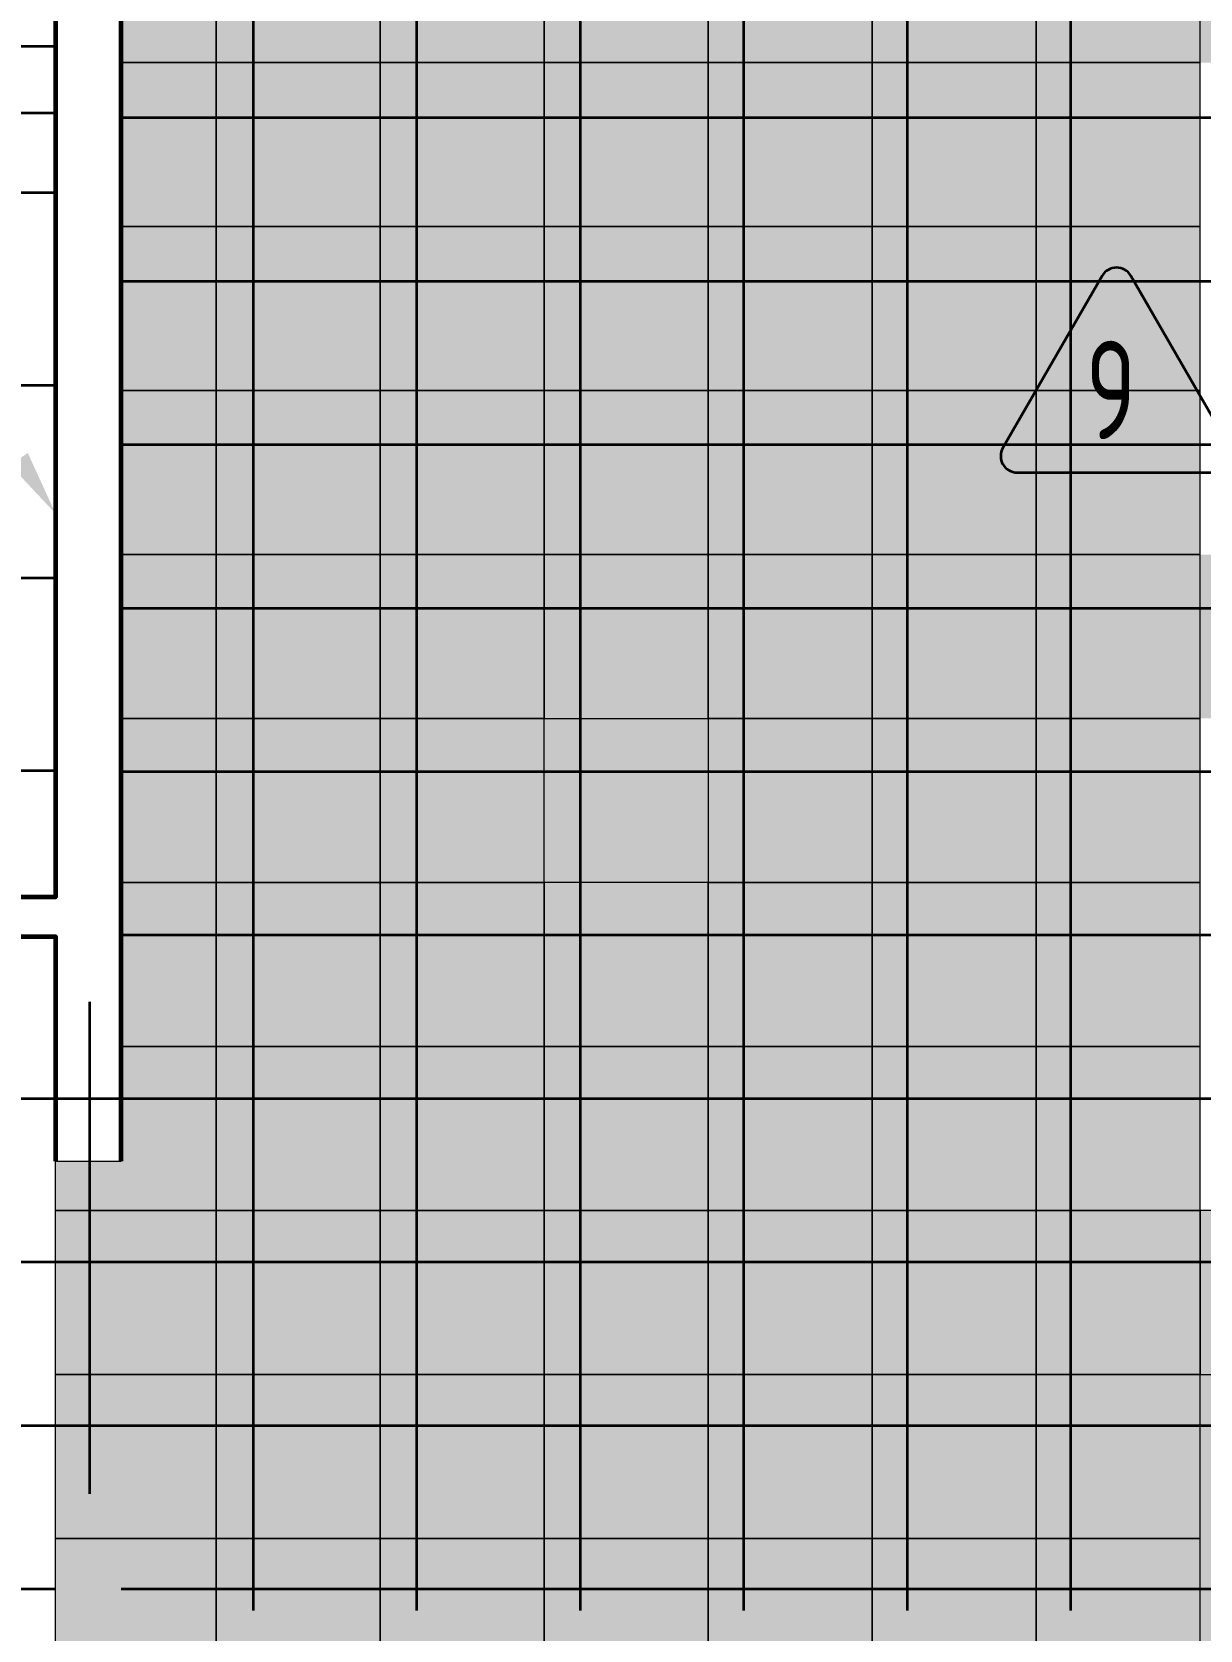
# Model space of a CAD drawing. Header units: millimetres. Extents: x -510890 to 418982, y -118257 to 141350.
# Drawn here: x 253414 to 256976, y -53341 to -48468 of the extents above; entities that cross this region are included whole.
import ezdxf
from ezdxf import colors
from ezdxf.entities.mleader import LeaderData, LeaderLine
from ezdxf.enums import TextEntityAlignment as Align
from ezdxf.math import Vec2, Vec3

# ---------------------------------------------------------------- set-up
doc = ezdxf.new("R2010")
doc.units = ezdxf.units.MM
doc.layers.add('АР_Площадь контур', color=220, linetype='Continuous', lineweight=35, plot=False)
doc.styles.add('ISOCPEUR', font='isocpeur.ttf', dxfattribs={"height": 800})
doc.styles.add('Архитект', font='isocpeur.ttf', dxfattribs={"width": 0.8, "oblique": 8})

msp = doc.modelspace()

# ---------------------------------------------------------------- hatches: boundary and pattern name
at = {"layer": 'АР_Площадь контур', "true_color": 0x000000, "transparency": 33554687}
h = msp.add_hatch(dxfattribs=at)
h.set_pattern_fill('ANSI37', color=18, scale=157, angle=45, style=0)
h.set_pattern_definition([(90, (139938.06, -126491.3), (-498.475, 0), []), (180, (139938.06, -126491.3), (-6e-14, -498.475), [])])
h.paths.add_polyline_path([(259975.5, -53280.6), (253685.5, -53280.6), (253685.5, -52925.6), (253485.5, -52925.6), (253485.5, -51425.6), (253685.5, -51425.6), (253685.5, -48177.6), (253685.5, -44625.2), (259975.5, -44625.2)])
at = {"layer": 'АР_Площадь контур', "true_color": 0xffffff}
h = msp.add_hatch(dxfattribs=at)
h.set_pattern_fill('AR-BRSTD', scale=3)
h.set_pattern_definition([(0, (209610.45, -28798.6), (0, 203.2254), []), (90, (209610.45, -28798.6), (-304.8, 203.2254), [203.2254, -203.2254])])
h.paths.add_polyline_path([(251988.3, -48814.8), (253485.5, -48814.8), (253485.5, -45454.8), (251988.3, -45454.8)])
at = {"layer": 'АР_Площадь контур', "lineweight": 5, "ltscale": 300, "true_color": 0xb8b9bc, "transparency": 33554687}
h = msp.add_hatch(color=9, dxfattribs=at)
h.dxf.hatch_style = 1
h.paths.add_polyline_path([(253475.5, -46561.2), (252975.5, -46561.2)], flags=17)
h.paths.add_polyline_path([(254475.5, -47061.2), (253975.5, -47061.2), (253975.5, -47561.2), (254475.5, -47561.2)])
h.paths.add_polyline_path([(254475.5, -47561.2), (253975.5, -47561.2)], flags=17)
h.paths.add_polyline_path([(254975.5, -47061.2), (254475.5, -47061.2), (254475.5, -48061.2), (254975.5, -48061.2)])
h.paths.add_polyline_path([(254975.5, -48061.2), (254475.5, -48061.2), (254475.5, -48561.2), (254975.5, -48561.2)])
h.paths.add_polyline_path([(255475.5, -48061.2), (254975.5, -48061.2), (254975.5, -48561.2), (255475.5, -48561.2)])
h.paths.add_polyline_path([(255475.5, -48561.2), (254975.5, -48561.2)])
h.paths.add_polyline_path([(255975.5, -48061.2), (255475.5, -48061.2), (255475.5, -49061.2), (255975.5, -49061.2)])
h.paths.add_polyline_path([(255975.5, -49061.2), (255475.5, -49061.2), (255475.5, -49561.2), (255975.5, -49561.2)])
h.paths.add_polyline_path([(256475.5, -49061.2), (255975.5, -49061.2), (255975.5, -49561.2), (256475.5, -49561.2)])
h.paths.add_polyline_path([(256475.5, -49561.2), (255975.5, -49561.2)], flags=17)
h.paths.add_polyline_path([(256975.5, -49061.2), (256475.5, -49061.2), (256475.5, -50061.2), (256975.5, -50061.2)])
h.paths.add_polyline_path([(256975.5, -50061.2), (256475.5, -50061.2), (256475.5, -50561.2), (256975.5, -50561.2)])
h.paths.add_polyline_path([(257475.5, -50061.2), (256975.5, -50061.2), (256975.5, -50561.2), (257475.5, -50561.2)])
h.paths.add_polyline_path([(257475.5, -50561.2), (256975.5, -50561.2)], flags=17)
h.paths.add_polyline_path([(257975.5, -50061.2), (257475.5, -50061.2), (257475.5, -51061.2), (257975.5, -51061.2)])
h.paths.add_polyline_path([(257975.5, -51061.2), (257475.5, -51061.2), (257475.5, -51561.2), (257975.5, -51561.2)])
h.paths.add_polyline_path([(258475.5, -51061.2), (257975.5, -51061.2), (257975.5, -51561.2), (258475.5, -51561.2)])
h.paths.add_polyline_path([(258475.5, -51561.2), (258475.5, -52061.2)], flags=17)
h.paths.add_polyline_path([(258975.5, -51061.2), (258475.5, -51061.2), (258475.5, -52061.2), (258975.5, -52061.2)])
h.paths.add_polyline_path([(258975.5, -52061.2), (258475.5, -52061.2), (258475.5, -52561.2), (258975.5, -52561.2)])
h.paths.add_polyline_path([(253685.5, -46561.2), (253685.5, -47061.2), (253975.5, -47061.2), (253975.5, -46561.2)])
h.paths.add_polyline_path([(253685.5, -47061.2), (253685.5, -47561.2), (253975.5, -47561.2), (253975.5, -47061.2)])
at = {"layer": 'АР_Площадь контур', "lineweight": 5, "ltscale": 300, "transparency": 33554687}
h = msp.add_hatch(color=252, dxfattribs=at)
h.dxf.hatch_style = 1
h.paths.add_polyline_path([(253685.5, -48061.2), (253685.5, -49061.2), (253975.5, -49061.2), (253975.5, -48061.2)])
at = {"layer": 'АР_Площадь контур', "lineweight": 5, "ltscale": 300, "true_color": 0x828487, "transparency": 33554687}
h = msp.add_hatch(color=252, dxfattribs=at)
h.dxf.hatch_style = 1
h.paths.add_polyline_path([(254475.5, -48061.2), (253975.5, -48061.2), (253975.5, -48561.2), (254475.5, -48561.2)])
at = {"layer": 'АР_Площадь контур', "lineweight": 5, "ltscale": 300, "transparency": 33554687}
h = msp.add_hatch(color=252, dxfattribs=at)
h.dxf.hatch_style = 1
h.paths.add_polyline_path([(256475.5, -48061.2), (255975.5, -48061.2), (255975.5, -48561.2), (256475.5, -48561.2)])
at = {"layer": 'АР_Площадь контур', "lineweight": 5, "ltscale": 300, "true_color": 0x828487, "transparency": 33554687}
h = msp.add_hatch(color=252, dxfattribs=at)
h.dxf.hatch_style = 1
h.paths.add_polyline_path([(256975.4, -48061.2), (256475.4, -48061.2), (256475.4, -48561.2), (256975.4, -48561.2)])
h = msp.add_hatch(color=252, dxfattribs=at)
h.dxf.hatch_style = 1
h.paths.add_polyline_path([(257475.4, -48061.2), (256975.4, -48061.2), (256975.4, -48561.2), (257475.4, -48561.2)])
h = msp.add_hatch(color=252, dxfattribs=at)
h.dxf.hatch_style = 1
h.paths.add_polyline_path([(254475.5, -48561.2), (253975.5, -48561.2), (253975.5, -49061.2), (254475.5, -49061.2)])
h = msp.add_hatch(color=252, dxfattribs=at)
h.dxf.hatch_style = 1
h.paths.add_polyline_path([(254975.5, -48561.2), (254475.5, -48561.2), (254475.5, -49061.2), (254975.5, -49061.2)])
h = msp.add_hatch(color=252, dxfattribs=at)
h.dxf.hatch_style = 1
h.paths.add_polyline_path([(255475.5, -48561.2), (254975.5, -48561.2), (254975.5, -49061.2), (255475.5, -49061.2)])
at = {"layer": 'АР_Площадь контур', "lineweight": 5, "ltscale": 300, "transparency": 33554687}
h = msp.add_hatch(color=252, dxfattribs=at)
h.dxf.hatch_style = 1
h.paths.add_polyline_path([(256475.5, -48561.2), (255975.5, -48561.2), (255975.5, -49061.2), (256475.5, -49061.2)])
h = msp.add_hatch(color=252, dxfattribs=at)
h.dxf.hatch_style = 1
h.paths.add_polyline_path([(256975.5, -48561.2), (256475.5, -48561.2), (256475.5, -49061.2), (256975.5, -49061.2)])
at = {"layer": 'АР_Площадь контур', "true_color": 0x000000}
h = msp.add_hatch(dxfattribs=at)
h.set_pattern_fill('ANSI37', color=18, scale=185, angle=45)
h.set_pattern_definition([(90, (2999.9, -126491.3), (-587.375, 0), []), (180, (2999.9, -126491.3), (-6e-14, -587.375), [])])
h.paths.add_polyline_path([(251988.3, -49114.8), (249675.5, -49114.8), (249675.5, -51105.6), (253485.5, -51105.6), (253485.5, -48814.8), (251988.3, -48814.8)])
at = {"layer": 'АР_Площадь контур', "lineweight": 5, "ltscale": 300, "transparency": 33554687}
h = msp.add_hatch(color=252, dxfattribs=at)
h.dxf.hatch_style = 1
h.paths.add_polyline_path([(253685.5, -49061.2), (253685.5, -49417.6), (253685.5, -49561.2), (253975.5, -49561.2), (253975.5, -49061.2)])
h = msp.add_hatch(color=252, dxfattribs=at)
h.dxf.hatch_style = 1
h.paths.add_polyline_path([(254475.5, -49061.2), (253975.5, -49061.2), (253975.5, -49561.2), (254475.5, -49561.2)])
h = msp.add_hatch(color=252, dxfattribs=at)
h.dxf.hatch_style = 1
h.paths.add_polyline_path([(254975.5, -49061.2), (254475.5, -49061.2), (254475.5, -50061.2), (254975.5, -50061.2)])
at = {"layer": 'АР_Площадь контур', "lineweight": 5, "ltscale": 300, "true_color": 0x828487, "transparency": 33554687}
h = msp.add_hatch(color=252, dxfattribs=at)
h.dxf.hatch_style = 1
h.paths.add_polyline_path([(255475.5, -49061.2), (254975.5, -49061.2), (254975.5, -49561.2), (255475.5, -49561.2)])
at = {"layer": 'АР_Площадь контур', "lineweight": 5, "ltscale": 300, "true_color": 0xb8b9bc, "transparency": 33554687}
h = msp.add_hatch(color=9, dxfattribs=at)
h.dxf.hatch_style = 1
h.paths.add_polyline_path([(253685.5, -49561.2), (253685.5, -50061.2), (253975.5, -50061.2), (253975.5, -49561.2)])
h = msp.add_hatch(color=9, dxfattribs=at)
h.dxf.hatch_style = 1
h.paths.add_polyline_path([(254475.5, -49561.2), (253975.5, -49561.2), (253975.5, -50061.2), (254475.5, -50061.2)])
at = {"layer": 'АР_Площадь контур', "lineweight": 5, "ltscale": 300, "true_color": 0x828487, "transparency": 33554687}
h = msp.add_hatch(color=252, dxfattribs=at)
h.dxf.hatch_style = 1
h.paths.add_polyline_path([(255475.5, -49561.2), (254975.5, -49561.2), (254975.5, -50061.2), (255475.5, -50061.2)])
h = msp.add_hatch(color=252, dxfattribs=at)
h.dxf.hatch_style = 1
h.paths.add_polyline_path([(255975.5, -49561.2), (255475.5, -49561.2), (255475.5, -50061.2), (255975.5, -50061.2)])
h = msp.add_hatch(color=252, dxfattribs=at)
h.dxf.hatch_style = 1
h.paths.add_polyline_path([(256475.5, -49561.2), (255975.5, -49561.2), (255975.5, -50061.2), (256475.5, -50061.2)])
h = msp.add_hatch(color=252, dxfattribs=at)
h.dxf.hatch_style = 1
h.paths.add_polyline_path([(253685.5, -50061.2), (253685.5, -51061.2), (253975.5, -51061.2), (253975.5, -50061.2)])
at = {"layer": 'АР_Площадь контур', "lineweight": 5, "ltscale": 300, "true_color": 0xb8b9bc, "transparency": 33554687}
h = msp.add_hatch(color=9, dxfattribs=at)
h.dxf.hatch_style = 1
h.paths.add_polyline_path([(254475.5, -50061.2), (253975.5, -50061.2), (253975.5, -50561.2), (254475.5, -50561.2)])
at = {"layer": 'АР_Площадь контур', "lineweight": 5, "ltscale": 300, "transparency": 33554687}
h = msp.add_hatch(color=252, dxfattribs=at)
h.dxf.hatch_style = 1
h.paths.add_polyline_path([(254975.5, -50061.2), (254475.5, -50061.2), (254475.5, -50561.2), (254975.5, -50561.2)])
h = msp.add_hatch(color=252, dxfattribs=at)
h.dxf.hatch_style = 1
h.paths.add_polyline_path([(255475.5, -50061.2), (254975.5, -50061.2), (254975.5, -50561.2), (255475.5, -50561.2)])
h = msp.add_hatch(color=252, dxfattribs=at)
h.dxf.hatch_style = 1
h.paths.add_polyline_path([(255975.5, -50061.2), (255475.5, -50061.2), (255475.5, -51061.2), (255975.5, -51061.2)])
at = {"layer": 'АР_Площадь контур', "lineweight": 5, "ltscale": 300, "true_color": 0x828487, "transparency": 33554687}
h = msp.add_hatch(color=252, dxfattribs=at)
h.dxf.hatch_style = 1
h.paths.add_polyline_path([(256475.5, -50061.2), (255975.5, -50061.2), (255975.5, -50561.2), (256475.5, -50561.2)])
at = {"layer": 'АР_Площадь контур', "lineweight": 5, "ltscale": 300, "true_color": 0xb8b9bc, "transparency": 33554687}
h = msp.add_hatch(color=9, dxfattribs=at)
h.dxf.hatch_style = 1
h.paths.add_polyline_path([(254475.5, -50561.2), (253975.5, -50561.2), (253975.5, -51061.2), (254475.5, -51061.2)])
h = msp.add_hatch(color=9, dxfattribs=at)
h.dxf.hatch_style = 1
h.paths.add_polyline_path([(254975.5, -50561.2), (254475.5, -50561.2), (254475.5, -51061.2), (254975.5, -51061.2)])
h = msp.add_hatch(color=9, dxfattribs=at)
h.dxf.hatch_style = 1
h.paths.add_polyline_path([(255475.5, -50561.2), (254975.5, -50561.2), (254975.5, -51061.2), (255475.5, -51061.2)])
at = {"layer": 'АР_Площадь контур', "lineweight": 5, "ltscale": 300, "true_color": 0x828487, "transparency": 33554687}
h = msp.add_hatch(color=252, dxfattribs=at)
h.dxf.hatch_style = 1
h.paths.add_polyline_path([(256475.5, -50561.2), (255975.5, -50561.2), (255975.5, -51061.2), (256475.5, -51061.2)])
h = msp.add_hatch(color=252, dxfattribs=at)
h.dxf.hatch_style = 1
h.paths.add_polyline_path([(256975.5, -50561.2), (256475.5, -50561.2), (256475.5, -51061.2), (256975.5, -51061.2)])
h = msp.add_hatch(color=252, dxfattribs=at)
h.dxf.hatch_style = 1
h.paths.add_polyline_path([(253685.5, -51061.2), (253685.5, -51561.2), (253975.5, -51561.2), (253975.5, -51061.2)])
h = msp.add_hatch(color=252, dxfattribs=at)
h.dxf.hatch_style = 1
h.paths.add_polyline_path([(254975.5, -51061.2), (253975.5, -51061.2), (253975.5, -51561.2), (254975.5, -51561.2)])
at = {"layer": 'АР_Площадь контур', "lineweight": 5, "ltscale": 300, "true_color": 0xb8b9bc, "transparency": 33554687}
h = msp.add_hatch(color=9, dxfattribs=at)
h.dxf.hatch_style = 1
h.paths.add_polyline_path([(258975.5, -55061.2), (258475.5, -55061.2)], flags=17)
h.paths.add_polyline_path([(258975.5, -54561.2), (258475.5, -54561.2), (258475.5, -55061.2), (258975.5, -55061.2)])
h.paths.add_polyline_path([(258475.5, -54561.2), (257975.5, -54561.2), (257975.5, -55061.2), (258475.5, -55061.2)])
h.paths.add_polyline_path([(258475.5, -53561.2), (257975.5, -53561.2), (257975.5, -54561.2), (258475.5, -54561.2)])
h.paths.add_polyline_path([(257975.5, -54061.2), (257475.5, -54061.2)], flags=17)
h.paths.add_polyline_path([(257975.5, -53561.2), (257475.5, -53561.2), (257475.5, -54061.2), (257975.5, -54061.2)])
h.paths.add_polyline_path([(257475.5, -53561.2), (256975.5, -53561.2), (256975.5, -54061.2), (257475.5, -54061.2)])
h.paths.add_polyline_path([(257475.5, -52561.2), (256975.5, -52561.2), (256975.5, -53561.2), (257475.5, -53561.2)])
h.paths.add_polyline_path([(256975.5, -53061.2), (256475.5, -53061.2)])
h.paths.add_polyline_path([(256975.5, -52561.2), (256475.5, -52561.2), (256475.5, -53061.2), (256975.5, -53061.2)])
h.paths.add_polyline_path([(256475.5, -52561.2), (255975.5, -52561.2), (255975.5, -53061.2), (256475.5, -53061.2)])
h.paths.add_polyline_path([(255975.5, -52061.2), (255475.5, -52061.2)])
h.paths.add_polyline_path([(254975.5, -51061.2), (254475.5, -51061.2)], flags=17)
h = msp.add_hatch(color=9, dxfattribs=at)
h.dxf.hatch_style = 1
h.paths.add_polyline_path([(255475.5, -51061.2), (254975.5, -51061.2), (254975.5, -51561.2), (255475.5, -51561.2)])
at = {"layer": 'АР_Площадь контур', "lineweight": 5, "ltscale": 300, "transparency": 33554687}
h = msp.add_hatch(color=252, dxfattribs=at)
h.dxf.hatch_style = 1
h.paths.add_polyline_path([(255975.5, -51061.2), (255475.5, -51061.2), (255475.5, -51561.2), (255975.5, -51561.2)])
h = msp.add_hatch(color=252, dxfattribs=at)
h.dxf.hatch_style = 1
h.paths.add_polyline_path([(256475.5, -51061.2), (255975.5, -51061.2), (255975.5, -51561.2), (256475.5, -51561.2)])
h = msp.add_hatch(color=252, dxfattribs=at)
h.dxf.hatch_style = 1
h.paths.add_polyline_path([(256975.5, -51061.2), (256475.5, -51061.2), (256475.5, -52061.2), (256975.5, -52061.2)])
at = {"layer": 'АР_Площадь контур', "true_color": 0x000000, "transparency": 33554687}
h = msp.add_hatch(dxfattribs=at)
h.set_pattern_fill('ANSI37', color=18, scale=157, angle=45, style=0)
h.set_pattern_definition([(90, (2999.9, -126491.3), (-498.475, 0), []), (180, (2999.9, -126491.3), (-6e-14, -498.475), [])])
h.paths.add_polyline_path([(253485.5, -64835.6), (249675.5, -64835.6), (249675.5, -54583.1), (249375.5, -54583.1), (249375.5, -55295.6), (245745.5, -55295.6), (245745.5, -54508.2), (245545.5, -54508.2), (245545.5, -52808.2), (245745.5, -52808.2), (245745.5, -52246.8), (249375.5, -52246.8), (249375.5, -52583.1), (249575.5, -52583.1), (249575.5, -51625.6), (249675.5, -51625.6), (249675.5, -51225.6), (253485.5, -51225.6), (253485.5, -62985.9), (253685.5, -62985.9), (253685.5, -62515.8), (259875.5, -62515.5), (259875.5, -64735.6), (253685.5, -64735.6), (253685.5, -64485.8), (253485.5, -64485.9)])
at = {"layer": 'АР_Площадь контур', "lineweight": 5, "ltscale": 300, "transparency": 33554687}
h = msp.add_hatch(color=252, dxfattribs=at)
h.dxf.hatch_style = 1
h.paths.add_polyline_path([(253485.5, -51911.1), (253485.5, -52061.2), (253975.5, -52061.2), (253975.5, -51561.2), (253685.5, -51561.2), (253685.5, -51911.1)])
h = msp.add_hatch(color=252, dxfattribs=at)
h.dxf.hatch_style = 1
h.paths.add_polyline_path([(254475.5, -51561.2), (253975.5, -51561.2), (253975.5, -52561.2), (254475.5, -52561.2)])
at = {"layer": 'АР_Площадь контур', "lineweight": 5, "ltscale": 300, "true_color": 0x828487, "transparency": 33554687}
h = msp.add_hatch(color=252, dxfattribs=at)
h.dxf.hatch_style = 1
h.paths.add_polyline_path([(254975.5, -51613.7), (254975.5, -51561.2), (254639.4, -51561.2), (254475.5, -51561.2), (254475.5, -52061.2), (254975.5, -52061.2)])
at = {"layer": 'АР_Площадь контур', "lineweight": 5, "ltscale": 300, "true_color": 0xb8b9bc, "transparency": 33554687}
h = msp.add_hatch(color=9, dxfattribs=at)
h.dxf.hatch_style = 1
h.paths.add_polyline_path([(255475.5, -51561.2), (254975.5, -51561.2), (254975.5, -52061.2), (255475.5, -52061.2)])
h = msp.add_hatch(color=9, dxfattribs=at)
h.dxf.hatch_style = 1
h.paths.add_polyline_path([(255975.5, -51561.2), (255475.5, -51561.2), (255475.5, -52061.2), (255975.5, -52061.2)])
h = msp.add_hatch(color=9, dxfattribs=at)
h.dxf.hatch_style = 1
h.paths.add_polyline_path([(256475.5, -51561.2), (255975.5, -51561.2), (255975.5, -52061.2), (256475.5, -52061.2)])
at = {"layer": 'АР_Площадь контур', "lineweight": 5, "ltscale": 300, "true_color": 0xc7c8ca, "transparency": 33554687}
h = msp.add_hatch(color=9, dxfattribs=at)
h.dxf.hatch_style = 1
h.paths.add_polyline_path([(253485.5, -52061.2), (253485.5, -52561.2), (253975.5, -52561.2), (253975.5, -52061.2)])
at = {"layer": 'АР_Площадь контур', "lineweight": 5, "ltscale": 300, "true_color": 0x828487, "transparency": 33554687}
h = msp.add_hatch(color=252, dxfattribs=at)
h.dxf.hatch_style = 1
h.paths.add_polyline_path([(254975.5, -52061.2), (254475.5, -52061.2), (254475.5, -52561.2), (254975.5, -52561.2)])
h = msp.add_hatch(color=252, dxfattribs=at)
h.dxf.hatch_style = 1
h.paths.add_polyline_path([(255975.5, -52061.2), (254975.5, -52061.2), (254975.5, -52561.2), (255975.5, -52561.2)])
at = {"layer": 'АР_Площадь контур', "lineweight": 5, "ltscale": 300, "true_color": 0xb8b9bc, "transparency": 33554687}
h = msp.add_hatch(color=9, dxfattribs=at)
h.dxf.hatch_style = 1
h.paths.add_polyline_path([(256475.5, -52061.2), (255975.5, -52061.2), (255975.5, -52561.2), (256475.5, -52561.2)])
at = {"layer": 'АР_Площадь контур', "lineweight": 5, "ltscale": 300, "transparency": 33554687}
h = msp.add_hatch(color=252, dxfattribs=at)
h.dxf.hatch_style = 1
h.paths.add_polyline_path([(256975.5, -52061.2), (256475.5, -52061.2), (256475.5, -52561.2), (256975.5, -52561.2)])
h = msp.add_hatch(color=252, dxfattribs=at)
h.dxf.hatch_style = 1
h.paths.add_polyline_path([(257975.5, -52061.2), (256975.5, -52061.2), (256975.5, -52561.2), (257975.5, -52561.2)])
at = {"layer": 'АР_Площадь контур', "lineweight": 5, "ltscale": 300, "true_color": 0xb8b9bc, "transparency": 33554687}
h = msp.add_hatch(color=9, dxfattribs=at)
h.dxf.hatch_style = 1
h.paths.add_polyline_path([(253475.5, -52561.2), (252975.5, -52561.2)], flags=17)
h.paths.add_polyline_path([(254475.5, -53061.2), (253975.5, -53061.2), (253975.5, -53561.2), (254475.5, -53561.2)])
h.paths.add_polyline_path([(254475.5, -53561.2), (253975.5, -53561.2)], flags=17)
h.paths.add_polyline_path([(254975.5, -53061.2), (254475.5, -53061.2), (254475.5, -54061.2), (254975.5, -54061.2)])
h.paths.add_polyline_path([(254975.5, -54061.2), (254475.5, -54061.2), (254475.5, -54561.2), (254975.5, -54561.2)])
h.paths.add_polyline_path([(255475.5, -54061.2), (254975.5, -54061.2), (254975.5, -54561.2), (255475.5, -54561.2)])
h.paths.add_polyline_path([(255475.5, -54561.2), (254975.5, -54561.2)])
h.paths.add_polyline_path([(255975.5, -54061.2), (255475.5, -54061.2), (255475.5, -55061.2), (255975.5, -55061.2)])
h.paths.add_polyline_path([(255975.5, -55061.2), (255475.5, -55061.2), (255475.5, -55561.2), (255975.5, -55561.2)])
h.paths.add_polyline_path([(256475.5, -55061.2), (255975.5, -55061.2), (255975.5, -55561.2), (256475.5, -55561.2)])
h.paths.add_polyline_path([(256475.5, -55561.2), (255975.5, -55561.2)], flags=17)
h.paths.add_polyline_path([(256975.5, -55061.2), (256475.5, -55061.2), (256475.5, -56061.2), (256975.5, -56061.2)])
h.paths.add_polyline_path([(256975.5, -56061.2), (256475.5, -56061.2), (256475.5, -56561.2), (256975.5, -56561.2)])
h.paths.add_polyline_path([(257475.5, -56061.2), (256975.5, -56061.2), (256975.5, -56561.2), (257475.5, -56561.2)])
h.paths.add_polyline_path([(257475.5, -56561.2), (256975.5, -56561.2)], flags=17)
h.paths.add_polyline_path([(257975.5, -56061.2), (257475.5, -56061.2), (257475.5, -57061.2), (257975.5, -57061.2)])
h.paths.add_polyline_path([(257975.5, -57061.2), (257475.5, -57061.2), (257475.5, -57561.2), (257975.5, -57561.2)])
h.paths.add_polyline_path([(258475.5, -57061.2), (257975.5, -57061.2), (257975.5, -57561.2), (258475.5, -57561.2)])
h.paths.add_polyline_path([(258475.5, -57561.2), (258475.5, -58061.2)], flags=17)
h.paths.add_polyline_path([(258975.5, -57061.2), (258475.5, -57061.2), (258475.5, -58061.2), (258975.5, -58061.2)])
h.paths.add_polyline_path([(258975.5, -58061.2), (258475.5, -58061.2), (258475.5, -58561.2), (258975.5, -58561.2)])
h.paths.add_polyline_path([(253485.5, -52561.2), (253485.5, -53061.2), (253975.5, -53061.2), (253975.5, -52561.2)])
h.paths.add_polyline_path([(253685.5, -53411.1), (253685.5, -53561.2), (253975.5, -53561.2), (253975.5, -53061.2), (253485.5, -53061.2), (253485.5, -53411.1)])
at = {"layer": 'АР_Площадь контур', "lineweight": 5, "ltscale": 300, "transparency": 33554687}
h = msp.add_hatch(color=252, dxfattribs=at)
h.dxf.hatch_style = 1
h.paths.add_polyline_path([(254475.5, -52561.2), (253975.5, -52561.2), (253975.5, -52630.4), (254475.5, -52630.4)])
h = msp.add_hatch(color=252, dxfattribs=at)
h.dxf.hatch_style = 1
h.paths.add_polyline_path([(254975.5, -52561.2), (254475.5, -52561.2), (254475.5, -52630.4), (254975.5, -52630.4)])
h = msp.add_hatch(color=252, dxfattribs=at)
h.dxf.hatch_style = 1
h.paths.add_polyline_path([(255475.5, -52561.2), (254975.5, -52561.2), (254975.5, -52630.4), (255475.5, -52630.4)])
at = {"layer": 'АР_Площадь контур', "lineweight": 5, "ltscale": 300, "true_color": 0x828487, "transparency": 33554687}
h = msp.add_hatch(color=252, dxfattribs=at)
h.dxf.hatch_style = 1
h.paths.add_polyline_path([(255975.4, -52561.2), (255475.4, -52561.2), (255475.4, -52630.4), (255975.4, -52630.4)])
at = {"layer": 'АР_Площадь контур', "lineweight": 5, "ltscale": 300, "transparency": 33554687}
h = msp.add_hatch(color=252, dxfattribs=at)
h.dxf.hatch_style = 1
h.paths.add_polyline_path([(254475.5, -52630.4), (253975.5, -52630.4), (253975.5, -53061.2), (254475.5, -53061.2)])
h = msp.add_hatch(color=252, dxfattribs=at)
h.dxf.hatch_style = 1
h.paths.add_polyline_path([(254975.5, -52630.4), (254475.5, -52630.4), (254475.5, -53061.2), (254975.5, -53061.2)])
h = msp.add_hatch(color=252, dxfattribs=at)
h.dxf.hatch_style = 1
h.paths.add_polyline_path([(255475.5, -52630.4), (254975.5, -52630.4), (254975.5, -53061.2), (255475.5, -53061.2)])
at = {"layer": 'АР_Площадь контур', "lineweight": 5, "ltscale": 300, "true_color": 0x828487, "transparency": 33554687}
h = msp.add_hatch(color=252, dxfattribs=at)
h.dxf.hatch_style = 1
h.paths.add_polyline_path([(255975.4, -52630.4), (255475.4, -52630.4), (255475.4, -53061.2), (255975.4, -53061.2)])
at = {"layer": 'АР_Площадь контур', "lineweight": 5, "ltscale": 300, "transparency": 33554687}
h = msp.add_hatch(color=252, dxfattribs=at)
h.dxf.hatch_style = 1
h.paths.add_polyline_path([(255475.5, -53061.2), (254975.5, -53061.2), (254975.5, -53561.2), (255475.5, -53561.2)])
at = {"layer": 'АР_Площадь контур', "lineweight": 5, "ltscale": 300, "true_color": 0x828487, "transparency": 33554687}
h = msp.add_hatch(color=252, dxfattribs=at)
h.dxf.hatch_style = 1
h.paths.add_polyline_path([(255975.4, -53061.2), (255475.4, -53061.2), (255475.4, -53561.2), (255975.4, -53561.2)])
h = msp.add_hatch(color=252, dxfattribs=at)
h.dxf.hatch_style = 1
h.paths.add_polyline_path([(256475.4, -53061.2), (255975.4, -53061.2), (255975.4, -53561.2), (256475.4, -53561.2)])
h = msp.add_hatch(color=252, dxfattribs=at)
h.dxf.hatch_style = 1
h.paths.add_polyline_path([(256975.4, -53061.2), (256475.4, -53061.2), (256475.4, -53561.2), (256975.4, -53561.2)])

# ---------------------------------------------------------------- linework, layer by layer
at = {"layer": 'АР_Площадь контур', "lineweight": 60}
for points in [[(249675.5, -44005.6), (253485.5, -44005.6), (253485.5, -51105.6), (252355.5, -51105.6)], [(253685.5, -51911.1), (253685.5, -44625.2), (259975.5, -44625.2), (259975.5, -58561.2), (254915.4, -58561.2)], [(252355.5, -51225.6), (253485.5, -51225.6), (253485.5, -51911.1)]]:
    msp.add_lwpolyline(points, dxfattribs=at)
at = {"layer": 'АР_Площадь контур', "lineweight": 5, "ltscale": 300}
for points in [[(253685.5, -44625.2), (253685.5, -44625.2), (259975.5, -44625.2), (259975.5, -58561.2), (253685.5, -58561.2), (253685.5, -58561.2), (253685.5, -53411.1), (253485.5, -53411.1), (253485.5, -51911.1), (253685.5, -51911.1), (253685.5, -49417.6), (253685.5, -49417.6), (253685.5, -49417.6), (253685.5, -49417.6), (253685.5, -44625.2)], [(253975.5, -48561.2), (253975.5, -48061.2), (253685.5, -48061.2)], [(254475.5, -48561.2), (254475.5, -48061.2), (253975.5, -48061.2), (253975.5, -48561.2), (254475.5, -48561.2)], [(254975.5, -48561.2), (254975.5, -48061.2), (254475.5, -48061.2), (254475.5, -48561.2), (254975.5, -48561.2)], [(255475.5, -48561.2), (255475.5, -48061.2), (254975.5, -48061.2), (254975.5, -48561.2), (255475.5, -48561.2)], [(255975.5, -48561.2), (255975.5, -48061.2), (255475.5, -48061.2), (255475.5, -48561.2), (255975.5, -48561.2)], [(256475.5, -48561.2), (256475.5, -48061.2), (255975.5, -48061.2), (255975.5, -48561.2), (256475.5, -48561.2)], [(256975.5, -48561.2), (256975.5, -48061.2), (256475.5, -48061.2), (256475.5, -48561.2), (256975.5, -48561.2)], [(253975.5, -49061.2), (253975.5, -48561.2), (253685.5, -48561.2)], [(253685.5, -48561.2), (253975.5, -48561.2)], [(254475.5, -49061.2), (254475.5, -48561.2), (253975.5, -48561.2), (253975.5, -49061.2), (254475.5, -49061.2)], [(254975.5, -49061.2), (254975.5, -48561.2), (254475.5, -48561.2), (254475.5, -49061.2), (254975.5, -49061.2)], [(255475.5, -49061.2), (255475.5, -48561.2), (254975.5, -48561.2), (254975.5, -49061.2), (255475.5, -49061.2)], [(255975.5, -49061.2), (255975.5, -48561.2), (255475.5, -48561.2), (255475.5, -49061.2), (255975.5, -49061.2)], [(256475.5, -49061.2), (256475.5, -48561.2), (255975.5, -48561.2), (255975.5, -49061.2), (256475.5, -49061.2)], [(256975.5, -49061.2), (256975.5, -48561.2), (256475.5, -48561.2), (256475.5, -49061.2), (256975.5, -49061.2)], [(253975.5, -49561.2), (253975.5, -49061.2), (253685.5, -49061.2)], [(253685.5, -49061.2), (253975.5, -49061.2)], [(254475.5, -49561.2), (254475.5, -49061.2), (253975.5, -49061.2), (253975.5, -49561.2), (254475.5, -49561.2)], [(254975.5, -49561.2), (254975.5, -49061.2), (254475.5, -49061.2), (254475.5, -49561.2), (254975.5, -49561.2)], [(255475.5, -49561.2), (255475.5, -49061.2), (254975.5, -49061.2), (254975.5, -49561.2), (255475.5, -49561.2)], [(255975.5, -49561.2), (255975.5, -49061.2), (255475.5, -49061.2), (255475.5, -49561.2), (255975.5, -49561.2)], [(256475.5, -49561.2), (256475.5, -49061.2), (255975.5, -49061.2), (255975.5, -49561.2), (256475.5, -49561.2)], [(256975.5, -49561.2), (256975.5, -49061.2), (256475.5, -49061.2), (256475.5, -49561.2), (256975.5, -49561.2)], [(253975.5, -50061.2), (253975.5, -49561.2), (253685.5, -49561.2)], [(253685.5, -49561.2), (253975.5, -49561.2)], [(254475.5, -50061.2), (254475.5, -49561.2), (253975.5, -49561.2), (253975.5, -50061.2), (254475.5, -50061.2)], [(254975.5, -50061.2), (254975.5, -49561.2), (254475.5, -49561.2), (254475.5, -50061.2), (254975.5, -50061.2)], [(255475.5, -50061.2), (255475.5, -49561.2), (254975.5, -49561.2), (254975.5, -50061.2), (255475.5, -50061.2)], [(255975.5, -50061.2), (255975.5, -49561.2), (255475.5, -49561.2), (255475.5, -50061.2), (255975.5, -50061.2)], [(256475.5, -50061.2), (256475.5, -49561.2), (255975.5, -49561.2), (255975.5, -50061.2), (256475.5, -50061.2)], [(256975.5, -50061.2), (256975.5, -49561.2), (256475.5, -49561.2), (256475.5, -50061.2), (256975.5, -50061.2)], [(253975.5, -50561.2), (253975.5, -50061.2), (253685.5, -50061.2)], [(253685.5, -50061.2), (253975.5, -50061.2)], [(254475.5, -50561.2), (254475.5, -50061.2), (253975.5, -50061.2), (253975.5, -50561.2), (254475.5, -50561.2)], [(254975.5, -50561.2), (254975.5, -50061.2), (254475.5, -50061.2), (254475.5, -50561.2), (254975.5, -50561.2)], [(255475.5, -50561.2), (255475.5, -50061.2), (254975.5, -50061.2), (254975.5, -50561.2), (255475.5, -50561.2)], [(255975.5, -50561.2), (255975.5, -50061.2), (255475.5, -50061.2), (255475.5, -50561.2), (255975.5, -50561.2)], [(256475.5, -50561.2), (256475.5, -50061.2), (255975.5, -50061.2), (255975.5, -50561.2), (256475.5, -50561.2)], [(256975.5, -50561.2), (256975.5, -50061.2), (256475.5, -50061.2), (256475.5, -50561.2), (256975.5, -50561.2)], [(253975.5, -51061.2), (253975.5, -50561.2), (253685.5, -50561.2)], [(253685.5, -50561.2), (253975.5, -50561.2)], [(254475.5, -51061.2), (254475.5, -50561.2), (253975.5, -50561.2), (253975.5, -51061.2), (254475.5, -51061.2)], [(254975.5, -51061.2), (254975.5, -50561.2), (254475.5, -50561.2), (254475.5, -51061.2), (254975.5, -51061.2)], [(255975.5, -51061.2), (255975.5, -50561.2), (255475.5, -50561.2), (255475.5, -51061.2), (255975.5, -51061.2)], [(256475.5, -51061.2), (256475.5, -50561.2), (255975.5, -50561.2), (255975.5, -51061.2), (256475.5, -51061.2)], [(256975.5, -51061.2), (256975.5, -50561.2), (256475.5, -50561.2), (256475.5, -51061.2), (256975.5, -51061.2)], [(253975.5, -51561.2), (253975.5, -51061.2), (253685.5, -51061.2)], [(253685.5, -51061.2), (253975.5, -51061.2)], [(254475.5, -51561.2), (254475.5, -51061.2), (253975.5, -51061.2), (253975.5, -51561.2), (254475.5, -51561.2)], [(254975.5, -51561.2), (254975.5, -51061.2), (254475.5, -51061.2), (254475.5, -51561.2), (254975.5, -51561.2)], [(255475.5, -51561.2), (255475.5, -51061.2), (254975.5, -51061.2), (254975.5, -51561.2), (255475.5, -51561.2)], [(255975.5, -51561.2), (255975.5, -51061.2), (255475.5, -51061.2), (255475.5, -51561.2), (255975.5, -51561.2)], [(256475.5, -51561.2), (256475.5, -51061.2), (255975.5, -51061.2), (255975.5, -51561.2), (256475.5, -51561.2)], [(256975.5, -51561.2), (256975.5, -51061.2), (256475.5, -51061.2), (256475.5, -51561.2), (256975.5, -51561.2)], [(253975.5, -52061.2), (253975.5, -51561.2), (253685.5, -51561.2)], [(253685.5, -51561.2), (253975.5, -51561.2)], [(254475.5, -52061.2), (254475.5, -51561.2), (253975.5, -51561.2), (253975.5, -52061.2), (254475.5, -52061.2)], [(254975.5, -52061.2), (254975.5, -51561.2), (254475.5, -51561.2), (254475.5, -52061.2), (254975.5, -52061.2)], [(255475.5, -52061.2), (255475.5, -51561.2), (254975.5, -51561.2), (254975.5, -52061.2), (255475.5, -52061.2)], [(255975.5, -52061.2), (255975.5, -51561.2), (255475.5, -51561.2), (255475.5, -52061.2), (255975.5, -52061.2)], [(256475.5, -52061.2), (256475.5, -51561.2), (255975.5, -51561.2), (255975.5, -52061.2), (256475.5, -52061.2)], [(256975.5, -52061.2), (256975.5, -51561.2), (256475.5, -51561.2), (256475.5, -52061.2), (256975.5, -52061.2)], [(253975.5, -52561.2), (253975.5, -52061.2), (253485.5, -52061.2)], [(253485.5, -52061.2), (253975.5, -52061.2)], [(254475.5, -52561.2), (254475.5, -52061.2), (253975.5, -52061.2), (253975.5, -52561.2), (254475.5, -52561.2)], [(254975.5, -52561.2), (254975.5, -52061.2), (254475.5, -52061.2), (254475.5, -52561.2), (254975.5, -52561.2)], [(255475.5, -52561.2), (255475.5, -52061.2), (254975.5, -52061.2), (254975.5, -52561.2), (255475.5, -52561.2)], [(255975.5, -52561.2), (255975.5, -52061.2), (255475.5, -52061.2), (255475.5, -52561.2), (255975.5, -52561.2)], [(256475.5, -52561.2), (256475.5, -52061.2), (255975.5, -52061.2), (255975.5, -52561.2), (256475.5, -52561.2)], [(256975.5, -52561.2), (256975.5, -52061.2), (256475.5, -52061.2), (256475.5, -52561.2), (256975.5, -52561.2)], [(257475.5, -52561.2), (257475.5, -52061.2), (256975.5, -52061.2), (256975.5, -52561.2), (257475.5, -52561.2)], [(253975.5, -53061.2), (253975.5, -52561.2), (253485.5, -52561.2)], [(253485.5, -52561.2), (253975.5, -52561.2)], [(253485.5, -52561.2), (253975.5, -52561.2)], [(254475.5, -53061.2), (254475.5, -52561.2), (253975.5, -52561.2), (253975.5, -53061.2), (254475.5, -53061.2)], [(253975.5, -52561.2), (254475.5, -52561.2)], [(254975.5, -53061.2), (254975.5, -52561.2), (254475.5, -52561.2), (254475.5, -53061.2), (254975.5, -53061.2)], [(255475.5, -53061.2), (255475.5, -52561.2), (254975.5, -52561.2), (254975.5, -53061.2), (255475.5, -53061.2)], [(255975.5, -53061.2), (255975.5, -52561.2), (255475.5, -52561.2), (255475.5, -53061.2), (255975.5, -53061.2)], [(256475.5, -53061.2), (256475.5, -52561.2), (255975.5, -52561.2), (255975.5, -53061.2), (256475.5, -53061.2)], [(256975.5, -53061.2), (256975.5, -52561.2), (256475.5, -52561.2), (256475.5, -53061.2), (256975.5, -53061.2)], [(253975.5, -53561.2), (253975.5, -53061.2), (253485.5, -53061.2)], [(253485.5, -53061.2), (253975.5, -53061.2)], [(254475.5, -53561.2), (254475.5, -53061.2), (253975.5, -53061.2), (253975.5, -53561.2), (254475.5, -53561.2)], [(254975.5, -53561.2), (254975.5, -53061.2), (254475.5, -53061.2), (254475.5, -53561.2), (254975.5, -53561.2)], [(255475.5, -53561.2), (255475.5, -53061.2), (254975.5, -53061.2), (254975.5, -53561.2), (255475.5, -53561.2)], [(255975.5, -53561.2), (255975.5, -53061.2), (255475.5, -53061.2), (255475.5, -53561.2), (255975.5, -53561.2)], [(256475.5, -53561.2), (256475.5, -53061.2), (255975.5, -53061.2), (255975.5, -53561.2), (256475.5, -53561.2)], [(256975.5, -53561.2), (256975.5, -53061.2), (256475.5, -53061.2), (256475.5, -53561.2), (256975.5, -53561.2)]]:
    msp.add_lwpolyline(points, dxfattribs=at)
at = {"layer": 'АР_Площадь контур', "linetype": 'Continuous'}
msp.add_lwpolyline([(256417.8, -49811.2), (257024, -49811.2, 0.577349), (257067.3, -49736.2), (256764.2, -49211.2, 0.577354), (256677.6, -49211.2), (256374.5, -49736.2, 0.577349), (256417.8, -49811.2, 0.000002)], format="xyb", dxfattribs=at)

# ---------------------------------------------------------------- texts
at = {"layer": 'АР_Площадь контур', "linetype": 'Continuous', "style": 'ISOCPEUR', "width": 0.7}
msp.add_text('9', height=300, dxfattribs=at).set_placement((256704.2, -49709.5), align=Align.CENTER)

# ---------------------------------------------------------------- leaders
at = {"layer": 'АР_Площадь контур'}
ml = msp.add_multileader_mtext('Standard', dxfattribs=at)
ml.set_content('Пл-3', color=256, style='Архитект')
ml.set_leader_properties(color=256, linetype='ByLayer', lineweight=-1)
ml.build(insert=Vec2(0, 0))
ml.multileader.update_dxf_attribs({"text_left_attachment_type": 6, "text_right_attachment_type": 6, "dogleg_length": 25, "arrow_head_size": 200})
ctx = ml.context
ctx.base_point, ctx.char_height, ctx.arrow_head_size, ctx.landing_gap_size, ctx.plane_origin = Vec3(252311.3, -49431.8), 250, 200, 100, Vec3(238585, -49414.3)
ctx.left_attachment, ctx.right_attachment = 6, 6
notes = []
notes.append((ctx, [(0, (1, 1, 0), (253146.6, -49431.8), (-1, 0), 25, [(1, [(253485.5, -49935.9)], 0, [])])]))
ctx.mtext.insert, ctx.mtext.width, ctx.mtext.defined_height, ctx.mtext.line_spacing_style, ctx.mtext.flow_direction = Vec3(252411.3, -49131.8), 3549.472, 1007.6, 2, 5
for ctx, leaders in notes:
    for number, flags, end, landing, length, lines in leaders:
        leader = LeaderData()
        leader.index, (leader.has_last_leader_line, leader.has_dogleg_vector, leader.attachment_direction) = number, flags
        leader.last_leader_point, leader.dogleg_vector, leader.dogleg_length = Vec3(end), Vec3(landing), length
        for number, points, colour, breaks in lines:
            line = LeaderLine()
            line.index, line.vertices, line.color, line.breaks = number, Vec3.list(points), colors.encode_raw_color(colour), breaks
            leader.lines.append(line)
        ctx.leaders.append(leader)

doc.saveas('drawing.dxf')
